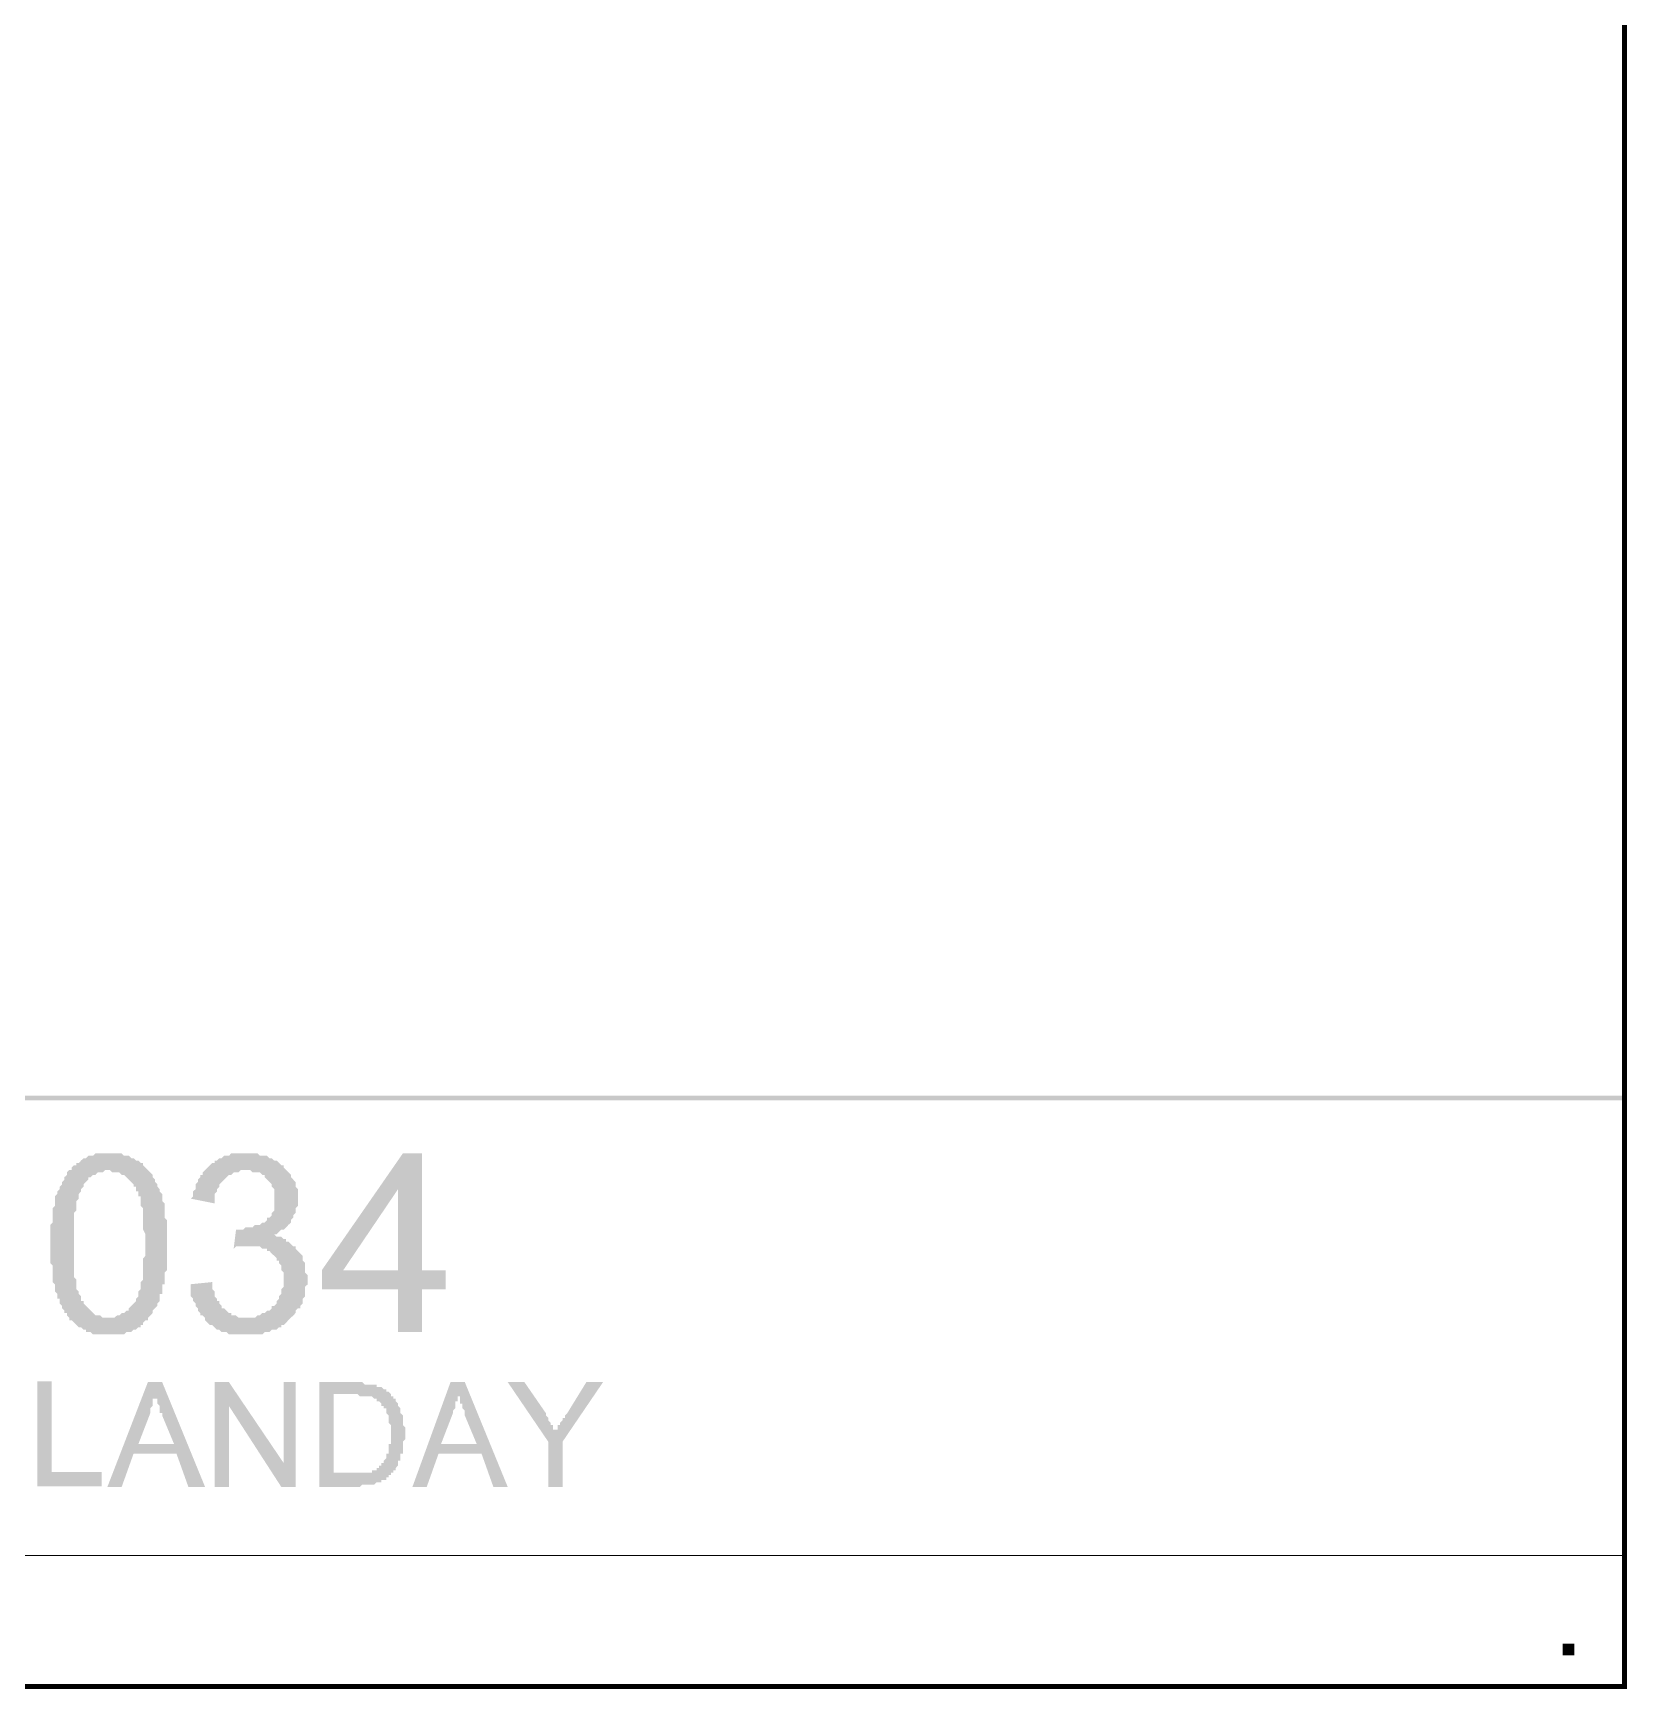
# Model space of a CAD drawing. Header units: millimetres. Extents: x 3.6 to 37.8, y 0.6 to 28.7.
# Drawn here: x 34.98 to 37.769, y 0.595 to 3.492 of the extents above; entities that cross this region are included whole.
import ezdxf

# ---------------------------------------------------------------- set-up
doc = ezdxf.new("R2010")
doc.units = ezdxf.units.MM
doc.layers.add('PDF_0', color=7, linetype='Continuous')

msp = doc.modelspace()

# ---------------------------------------------------------------- hatches: boundary and pattern name
at = {"layer": 'PDF_0', "true_color": 0x808080, "transparency": 33554559}
h = msp.add_hatch(color=8, dxfattribs=at)
h.paths.add_polyline_path([(35.0099, 1.3733), (35.0099, 1.3775), (35.0099, 1.3817), (35.0099, 1.39), (35.0099, 1.3942), (35.0099, 1.3983), (35.0099, 1.4025), (35.0099, 1.4067), (35.0141, 1.4108), (35.0141, 1.415), (35.0141, 1.4192), (35.0141, 1.4234), (35.0141, 1.4275), (35.0141, 1.4317), (35.0141, 1.4359), (35.0183, 1.44), (35.0183, 1.4442), (35.0183, 1.4484), (35.0183, 1.4525), (35.0183, 1.4567), (35.0224, 1.4609), (35.0224, 1.4609), (35.0224, 1.4651), (35.0266, 1.4692), (35.0266, 1.4734), (35.0308, 1.4776), (35.0308, 1.4817), (35.0349, 1.4859), (35.0349, 1.4901), (35.0391, 1.4942), (35.0391, 1.4984), (35.0433, 1.5026), (35.0475, 1.5026), (35.0475, 1.5068), (35.0516, 1.5109), (35.0558, 1.5109), (35.0558, 1.5151), (35.06, 1.5151), (35.0641, 1.5193), (35.0641, 1.5193), (35.0683, 1.5234), (35.0725, 1.5234), (35.0766, 1.5276), (35.0808, 1.5276), (35.085, 1.5276), (35.0892, 1.5318), (35.0933, 1.5318), (35.0975, 1.5318), (35.1017, 1.5318), (35.1058, 1.5318), (35.11, 1.5318), (35.1142, 1.5318), (35.1183, 1.5318), (35.1225, 1.5318), (35.1267, 1.5318), (35.1309, 1.5318), (35.135, 1.5318), (35.1392, 1.5276), (35.1434, 1.5276), (35.1475, 1.5276), (35.1517, 1.5234), (35.1559, 1.5234), (35.1559, 1.5234), (35.16, 1.5193), (35.1642, 1.5193), (35.1684, 1.5151), (35.1726, 1.5151), (35.1726, 1.5109), (35.1767, 1.5068), (35.1809, 1.5026), (35.1809, 1.5026), (35.1851, 1.4984), (35.1892, 1.4942), (35.1892, 1.4942), (35.1892, 1.4901), (35.1934, 1.4859), (35.1934, 1.4817), (35.1976, 1.4776), (35.1976, 1.4734), (35.1976, 1.4734), (35.2017, 1.4692), (35.2017, 1.4651), (35.2059, 1.4609), (35.2059, 1.4525), (35.2059, 1.4484), (35.2059, 1.4484), (35.2101, 1.4442), (35.2101, 1.44), (35.2101, 1.4359), (35.2101, 1.4317), (35.2101, 1.4275), (35.2101, 1.4234), (35.2101, 1.4192), (35.2143, 1.415), (35.2143, 1.4108), (35.2143, 1.4067), (35.2143, 1.4025), (35.2143, 1.3983), (35.2143, 1.3942), (35.2143, 1.39), (35.2143, 1.3858), (35.2143, 1.3775), (35.2143, 1.3733), (35.2143, 1.3733), (35.2143, 1.3692), (35.2143, 1.3608), (35.2143, 1.3566), (35.2143, 1.3525), (35.2143, 1.3483), (35.2143, 1.3441), (35.2143, 1.34), (35.2143, 1.3316), (35.2143, 1.3275), (35.2101, 1.3233), (35.2101, 1.3191), (35.2101, 1.3149), (35.2101, 1.3108), (35.2101, 1.3066), (35.2101, 1.3024), (35.2059, 1.3024), (35.2059, 1.2983), (35.2059, 1.2941), (35.2059, 1.2899), (35.2059, 1.2858), (35.2017, 1.2858), (35.2017, 1.2774), (35.2017, 1.2732), (35.1976, 1.2691), (35.1976, 1.2649), (35.1934, 1.2607), (35.1934, 1.2607), (35.1892, 1.2566), (35.1892, 1.2524), (35.1851, 1.2482), (35.1809, 1.2441), (35.1809, 1.2399), (35.1767, 1.2399), (35.1726, 1.2357), (35.1726, 1.2315), (35.1684, 1.2315), (35.1684, 1.2274), (35.1642, 1.2274), (35.16, 1.2232), (35.1559, 1.2232), (35.1517, 1.219), (35.1475, 1.219), (35.1434, 1.219), (35.1392, 1.2149), (35.135, 1.2149), (35.1309, 1.2149), (35.1267, 1.2149), (35.1225, 1.2149), (35.1183, 1.2149), (35.1142, 1.2149), (35.1142, 1.2149), (35.1058, 1.2149), (35.1017, 1.2149), (35.0975, 1.2149), (35.0933, 1.2149), (35.0892, 1.2149), (35.085, 1.2149), (35.0808, 1.219), (35.0766, 1.219), (35.0725, 1.219), (35.0725, 1.2232), (35.0683, 1.2232), (35.0641, 1.2274), (35.06, 1.2274), (35.0558, 1.2315), (35.0558, 1.2315), (35.0516, 1.2357), (35.0475, 1.2399), (35.0433, 1.2399), (35.0433, 1.2441), (35.0433, 1.2441), (35.0391, 1.2482), (35.0391, 1.2524), (35.0349, 1.2524), (35.0349, 1.2566), (35.0308, 1.2607), (35.0308, 1.2607), (35.0308, 1.2649), (35.0266, 1.2691), (35.0266, 1.2732), (35.0266, 1.2774), (35.0224, 1.2774), (35.0224, 1.2816), (35.0224, 1.2858), (35.0183, 1.2899), (35.0183, 1.2941), (35.0183, 1.2983), (35.0183, 1.3024), (35.0141, 1.3066), (35.0141, 1.3108), (35.0141, 1.3149), (35.0141, 1.3191), (35.0141, 1.3275), (35.0141, 1.3316), (35.0141, 1.3358), (35.0099, 1.34), (35.0099, 1.3441), (35.0099, 1.3525), (35.0099, 1.3566), (35.0099, 1.3608), (35.0099, 1.365), (35.0099, 1.3733), (35.0099, 1.3733)], flags=0)
h.paths.add_polyline_path([(35.0516, 1.3733), (35.0516, 1.365), (35.0516, 1.3608), (35.0516, 1.3566), (35.0516, 1.3483), (35.0516, 1.3441), (35.0516, 1.34), (35.0516, 1.3316), (35.0516, 1.3275), (35.0516, 1.3233), (35.0516, 1.3191), (35.0516, 1.3149), (35.0558, 1.3108), (35.0558, 1.3066), (35.0558, 1.3024), (35.0558, 1.2983), (35.0558, 1.2941), (35.06, 1.2899), (35.06, 1.2858), (35.06, 1.2858), (35.0641, 1.2816), (35.0641, 1.2774), (35.0641, 1.2774), (35.0641, 1.2732), (35.0683, 1.2732), (35.0683, 1.2691), (35.0725, 1.2649), (35.0725, 1.2649), (35.0766, 1.2607), (35.0808, 1.2566), (35.085, 1.2524), (35.085, 1.2524), (35.0892, 1.2482), (35.0933, 1.2482), (35.0975, 1.2482), (35.1017, 1.2441), (35.1058, 1.2441), (35.11, 1.2441), (35.1142, 1.2441), (35.1183, 1.2441), (35.1225, 1.2441), (35.1225, 1.2441), (35.1267, 1.2482), (35.1309, 1.2482), (35.135, 1.2524), (35.1392, 1.2524), (35.1434, 1.2566), (35.1475, 1.2566), (35.1475, 1.2607), (35.1517, 1.2649), (35.1559, 1.2691), (35.1559, 1.2691), (35.16, 1.2732), (35.16, 1.2732), (35.16, 1.2774), (35.1642, 1.2816), (35.1642, 1.2816), (35.1642, 1.2858), (35.1642, 1.2899), (35.1684, 1.2941), (35.1684, 1.2941), (35.1684, 1.2983), (35.1684, 1.3024), (35.1684, 1.3066), (35.1726, 1.3108), (35.1726, 1.3149), (35.1726, 1.3191), (35.1726, 1.3275), (35.1726, 1.3316), (35.1726, 1.3358), (35.1726, 1.34), (35.1726, 1.3483), (35.1767, 1.3525), (35.1767, 1.3566), (35.1767, 1.365), (35.1767, 1.3692), (35.1767, 1.3733), (35.1767, 1.3775), (35.1767, 1.3858), (35.1767, 1.39), (35.1726, 1.3983), (35.1726, 1.4025), (35.1726, 1.4067), (35.1726, 1.4108), (35.1726, 1.4192), (35.1726, 1.4234), (35.1726, 1.4275), (35.1726, 1.4317), (35.1726, 1.4359), (35.1684, 1.44), (35.1684, 1.4442), (35.1684, 1.4484), (35.1684, 1.4525), (35.1684, 1.4567), (35.1642, 1.4567), (35.1642, 1.4609), (35.1642, 1.4651), (35.16, 1.4651), (35.16, 1.4692), (35.16, 1.4734), (35.1559, 1.4734), (35.1559, 1.4776), (35.1559, 1.4776), (35.1517, 1.4817), (35.1475, 1.4859), (35.1434, 1.4901), (35.1434, 1.4901), (35.1392, 1.4942), (35.135, 1.4942), (35.1309, 1.4984), (35.1267, 1.4984), (35.1225, 1.4984), (35.1183, 1.4984), (35.1142, 1.5026), (35.1142, 1.5026), (35.1058, 1.5026), (35.1017, 1.4984), (35.0975, 1.4984), (35.0975, 1.4984), (35.0933, 1.4984), (35.0892, 1.4942), (35.085, 1.4942), (35.0808, 1.4901), (35.0766, 1.4901), (35.0766, 1.4859), (35.0725, 1.4817), (35.0683, 1.4776), (35.0683, 1.4776), (35.0683, 1.4734), (35.0641, 1.4692), (35.0641, 1.4692), (35.0641, 1.4651), (35.06, 1.4609), (35.06, 1.4609), (35.06, 1.4567), (35.06, 1.4525), (35.0558, 1.4484), (35.0558, 1.4442), (35.0558, 1.44), (35.0558, 1.4359), (35.0558, 1.4317), (35.0516, 1.4275), (35.0516, 1.4234), (35.0516, 1.4192), (35.0516, 1.415), (35.0516, 1.4067), (35.0516, 1.4025), (35.0516, 1.3983), (35.0516, 1.3942), (35.0516, 1.3858), (35.0516, 1.3817), (35.0516, 1.3733), (35.0516, 1.3733)], flags=0)
for points in [[(35.2518, 1.3024), (35.2935, 1.3066), (35.2935, 1.3024), (35.2935, 1.2941), (35.2977, 1.2899), (35.2977, 1.2857), (35.2977, 1.2816), (35.3018, 1.2774), (35.3018, 1.2732), (35.306, 1.2732), (35.306, 1.2691), (35.3102, 1.2649), (35.3102, 1.2607), (35.3143, 1.2607), (35.3143, 1.2607), (35.3185, 1.2566), (35.3227, 1.2524), (35.3268, 1.2524), (35.3268, 1.2482), (35.331, 1.2482), (35.3352, 1.2482), (35.3394, 1.2441), (35.3435, 1.2441), (35.3477, 1.2441), (35.3519, 1.2441), (35.356, 1.2441), (35.3644, 1.2441), (35.3685, 1.2441), (35.3727, 1.2482), (35.3727, 1.2482), (35.3769, 1.2482), (35.3811, 1.2524), (35.3852, 1.2524), (35.3894, 1.2566), (35.3936, 1.2566), (35.3977, 1.2607), (35.3977, 1.2649), (35.4019, 1.2649), (35.4061, 1.2691), (35.4061, 1.2732), (35.4102, 1.2774), (35.4102, 1.2816), (35.4144, 1.2857), (35.4144, 1.2899), (35.4144, 1.2941), (35.4186, 1.2983), (35.4186, 1.3024), (35.4186, 1.3066), (35.4186, 1.3108), (35.4186, 1.3108), (35.4186, 1.3149), (35.4186, 1.3191), (35.4186, 1.3233), (35.4144, 1.3274), (35.4144, 1.3316), (35.4144, 1.3358), (35.4102, 1.34), (35.4102, 1.3441), (35.4061, 1.3441), (35.4061, 1.3483), (35.4019, 1.3525), (35.4019, 1.3525), (35.3977, 1.3566), (35.3936, 1.3608), (35.3894, 1.3608), (35.3894, 1.365), (35.3852, 1.365), (35.3811, 1.365), (35.3769, 1.3691), (35.3727, 1.3691), (35.3685, 1.3691), (35.3644, 1.3691), (35.3602, 1.3691), (35.356, 1.3691), (35.3519, 1.3691), (35.3477, 1.3691), (35.3435, 1.3691), (35.3394, 1.3691), (35.3352, 1.3691), (35.331, 1.365), (35.331, 1.365), (35.3352, 1.3983), (35.3394, 1.3983), (35.3394, 1.3983), (35.3435, 1.3983), (35.3477, 1.3983), (35.3519, 1.4025), (35.356, 1.4025), (35.3602, 1.4025), (35.3644, 1.4025), (35.3685, 1.4067), (35.3727, 1.4067), (35.3769, 1.4067), (35.3811, 1.4108), (35.3852, 1.4108), (35.3894, 1.415), (35.3894, 1.4192), (35.3936, 1.4192), (35.3977, 1.4234), (35.3977, 1.4275), (35.4019, 1.4317), (35.4019, 1.4359), (35.4019, 1.44), (35.4019, 1.4442), (35.4019, 1.4484), (35.4019, 1.4525), (35.4019, 1.4525), (35.4019, 1.4567), (35.4019, 1.4609), (35.4019, 1.4651), (35.4019, 1.4692), (35.3977, 1.4734), (35.3977, 1.4776), (35.3936, 1.4817), (35.3936, 1.4817), (35.3894, 1.4859), (35.3894, 1.4859), (35.3852, 1.4901), (35.3852, 1.4942), (35.3811, 1.4942), (35.3769, 1.4984), (35.3727, 1.4984), (35.3685, 1.4984), (35.3644, 1.4984), (35.3602, 1.5026), (35.356, 1.5026), (35.3519, 1.5026), (35.3477, 1.5026), (35.3435, 1.5026), (35.3394, 1.4984), (35.3352, 1.4984), (35.331, 1.4984), (35.3268, 1.4942), (35.3227, 1.4942), (35.3185, 1.4901), (35.3185, 1.4901), (35.3143, 1.4859), (35.3143, 1.4859), (35.3102, 1.4817), (35.306, 1.4776), (35.306, 1.4734), (35.306, 1.4734), (35.3018, 1.4692), (35.3018, 1.4651), (35.2977, 1.4609), (35.2977, 1.4567), (35.2977, 1.4484), (35.2977, 1.4442), (35.2977, 1.4442), (35.256, 1.4525), (35.2601, 1.4567), (35.2601, 1.4609), (35.2601, 1.4651), (35.2643, 1.4692), (35.2643, 1.4734), (35.2643, 1.4776), (35.2685, 1.4817), (35.2685, 1.4859), (35.2726, 1.4901), (35.2726, 1.4942), (35.2768, 1.4942), (35.2768, 1.4984), (35.281, 1.5026), (35.2851, 1.5068), (35.2851, 1.5068), (35.2893, 1.5109), (35.2893, 1.5109), (35.2935, 1.5151), (35.2977, 1.5151), (35.2977, 1.5193), (35.3018, 1.5193), (35.306, 1.5234), (35.3102, 1.5234), (35.3143, 1.5276), (35.3185, 1.5276), (35.3227, 1.5276), (35.3268, 1.5318), (35.331, 1.5318), (35.3352, 1.5318), (35.3394, 1.5318), (35.3435, 1.5318), (35.3477, 1.5318), (35.3519, 1.5318), (35.356, 1.5318), (35.3602, 1.5318), (35.3644, 1.5318), (35.3685, 1.5318), (35.3727, 1.5318), (35.3769, 1.5276), (35.3811, 1.5276), (35.3852, 1.5276), (35.3894, 1.5276), (35.3936, 1.5234), (35.3977, 1.5234), (35.3977, 1.5234), (35.4019, 1.5193), (35.4061, 1.5193), (35.4102, 1.5151), (35.4144, 1.5109), (35.4186, 1.5109), (35.4186, 1.5068), (35.4228, 1.5026), (35.4269, 1.4984), (35.4269, 1.4984), (35.4311, 1.4942), (35.4311, 1.4901), (35.4353, 1.4859), (35.4353, 1.4859), (35.4394, 1.4817), (35.4394, 1.4776), (35.4394, 1.4734), (35.4436, 1.4692), (35.4436, 1.4651), (35.4436, 1.4609), (35.4436, 1.4567), (35.4436, 1.4525), (35.4436, 1.4484), (35.4436, 1.4442), (35.4436, 1.44), (35.4394, 1.4359), (35.4394, 1.4317), (35.4394, 1.4275), (35.4353, 1.4234), (35.4353, 1.4192), (35.4311, 1.415), (35.4311, 1.415), (35.4311, 1.4108), (35.4269, 1.4067), (35.4269, 1.4067), (35.4228, 1.4025), (35.4186, 1.3983), (35.4144, 1.3983), (35.4102, 1.3942), (35.4061, 1.39), (35.4019, 1.39), (35.4019, 1.39), (35.4061, 1.3858), (35.4102, 1.3858), (35.4144, 1.3858), (35.4186, 1.3817), (35.4228, 1.3817), (35.4228, 1.3775), (35.4269, 1.3775), (35.4311, 1.3733), (35.4353, 1.3691), (35.4394, 1.3691), (35.4394, 1.365), (35.4436, 1.3608), (35.4436, 1.3608), (35.4478, 1.3566), (35.4478, 1.3566), (35.4519, 1.3525), (35.4519, 1.3483), (35.4519, 1.3441), (35.4561, 1.34), (35.4561, 1.3358), (35.4561, 1.3316), (35.4561, 1.3274), (35.4561, 1.3233), (35.4603, 1.3191), (35.4603, 1.3149), (35.4603, 1.3108), (35.4603, 1.3066), (35.4603, 1.3024), (35.4561, 1.2983), (35.4561, 1.2941), (35.4561, 1.2899), (35.4561, 1.2857), (35.4561, 1.2816), (35.4519, 1.2774), (35.4519, 1.2732), (35.4519, 1.2691), (35.4478, 1.2649), (35.4478, 1.2607), (35.4436, 1.2607), (35.4394, 1.2566), (35.4394, 1.2524), (35.4353, 1.2482), (35.4311, 1.2441), (35.4311, 1.2441), (35.4269, 1.2399), (35.4269, 1.2399), (35.4228, 1.2357), (35.4186, 1.2315), (35.4144, 1.2315), (35.4144, 1.2274), (35.4102, 1.2274), (35.4061, 1.2232), (35.4019, 1.2232), (35.3977, 1.2232), (35.3936, 1.219), (35.3894, 1.219), (35.3852, 1.219), (35.3811, 1.2149), (35.3769, 1.2149), (35.3727, 1.2149), (35.3685, 1.2149), (35.3644, 1.2149), (35.3602, 1.2149), (35.356, 1.2149), (35.3519, 1.2149), (35.3477, 1.2149), (35.3435, 1.2149), (35.3394, 1.2149), (35.3352, 1.2149), (35.331, 1.2149), (35.3268, 1.2149), (35.3227, 1.2149), (35.3185, 1.219), (35.3143, 1.219), (35.3102, 1.219), (35.306, 1.2232), (35.3018, 1.2232), (35.2977, 1.2274), (35.2977, 1.2274), (35.2935, 1.2315), (35.2893, 1.2315), (35.2851, 1.2357), (35.2851, 1.2357), (35.281, 1.2399), (35.281, 1.2441), (35.2768, 1.2482), (35.2726, 1.2482), (35.2726, 1.2524), (35.2685, 1.2566), (35.2685, 1.2607), (35.2643, 1.2649), (35.2643, 1.2691), (35.2601, 1.2732), (35.2601, 1.2732), (35.2601, 1.2774), (35.256, 1.2816), (35.256, 1.2857), (35.256, 1.2899), (35.256, 1.2983), (35.256, 1.3024), (35.2518, 1.3024)], [(34.9877, 0.9491), (34.9877, 1.1326), (35.0127, 1.1326), (35.0127, 0.9741), (35.1003, 0.9741), (35.1003, 0.9491)], [(35.2977, 0.948), (35.2977, 1.1315), (35.3227, 1.1315), (35.4186, 0.9897), (35.4186, 1.1315), (35.4394, 1.1315), (35.4394, 0.948), (35.4144, 0.948), (35.3227, 1.0898), (35.3227, 0.948)], [(35.8815, 0.948), (35.8815, 1.0272), (35.8106, 1.1315), (35.8398, 1.1315), (35.8773, 1.0772), (35.8773, 1.0731), (35.8773, 1.0731), (35.8815, 1.0689), (35.8815, 1.0689), (35.8815, 1.0647), (35.8856, 1.0606), (35.8856, 1.0606), (35.8856, 1.0564), (35.8898, 1.0564), (35.8898, 1.0522), (35.8898, 1.0522), (35.8898, 1.0481), (35.894, 1.0481), (35.894, 1.0439), (35.894, 1.0439), (35.894, 1.0481), (35.8981, 1.0481), (35.8981, 1.0522), (35.8981, 1.0522), (35.8981, 1.0564), (35.9023, 1.0564), (35.9023, 1.0606), (35.9023, 1.0606), (35.9065, 1.0647), (35.9065, 1.0647), (35.9065, 1.0689), (35.9107, 1.0689), (35.9107, 1.0731), (35.9107, 1.0731), (35.9148, 1.0772), (35.9482, 1.1315), (35.9774, 1.1315), (35.9065, 1.0272), (35.9065, 0.948)]]:
    msp.add_hatch(color=8, dxfattribs=at).paths.add_polyline_path(points)
h = msp.add_hatch(color=8, dxfattribs=at)
h.paths.add_polyline_path([(35.6187, 1.219), (35.6187, 1.2941), (35.4853, 1.2941), (35.4853, 1.3274), (35.6271, 1.5318), (35.6604, 1.5318), (35.6604, 1.3274), (35.7021, 1.3274), (35.7021, 1.2941), (35.6604, 1.2941), (35.6604, 1.219)], flags=0)
h.paths.add_polyline_path([(35.6187, 1.3274), (35.6187, 1.4692), (35.5228, 1.3274)], flags=0)
h = msp.add_hatch(color=8, dxfattribs=at)
h.paths.add_polyline_path([(35.11, 0.948), (35.1809, 1.1315), (35.2059, 1.1315), (35.281, 0.948), (35.2518, 0.948), (35.2309, 1.0064), (35.1559, 1.0064), (35.135, 0.948)], flags=0)
h.paths.add_polyline_path([(35.1642, 1.023), (35.2268, 1.023), (35.2059, 1.0731), (35.2059, 1.0772), (35.2017, 1.0772), (35.2017, 1.0814), (35.2017, 1.0856), (35.2017, 1.0856), (35.2017, 1.0898), (35.1976, 1.0939), (35.1976, 1.0939), (35.1976, 1.0981), (35.1976, 1.0981), (35.1976, 1.1023), (35.1934, 1.1023), (35.1934, 1.1064), (35.1934, 1.1064), (35.1934, 1.1106), (35.1934, 1.1106), (35.1934, 1.1064), (35.1934, 1.1064), (35.1934, 1.1023), (35.1892, 1.1023), (35.1892, 1.0981), (35.1892, 1.0981), (35.1892, 1.0939), (35.1892, 1.0898), (35.1892, 1.0898), (35.1851, 1.0856), (35.1851, 1.0856), (35.1851, 1.0814), (35.1851, 1.0814), (35.1851, 1.0772), (35.1851, 1.0772)], flags=0)
h = msp.add_hatch(color=8, dxfattribs=at)
h.paths.add_polyline_path([(35.4811, 0.948), (35.4811, 1.1315), (35.5437, 1.1315), (35.5479, 1.1315), (35.5479, 1.1315), (35.552, 1.1315), (35.5562, 1.1315), (35.5562, 1.1315), (35.5604, 1.1273), (35.5645, 1.1273), (35.5645, 1.1273), (35.5687, 1.1273), (35.5687, 1.1273), (35.5729, 1.1273), (35.5729, 1.1273), (35.5729, 1.1273), (35.577, 1.1273), (35.5812, 1.1273), (35.5812, 1.1231), (35.5854, 1.1231), (35.5854, 1.1231), (35.5896, 1.1231), (35.5896, 1.1231), (35.5937, 1.1189), (35.5937, 1.1189), (35.5979, 1.1189), (35.5979, 1.1148), (35.6021, 1.1148), (35.6021, 1.1148), (35.6062, 1.1106), (35.6062, 1.1106), (35.6062, 1.1064), (35.6104, 1.1064), (35.6104, 1.1023), (35.6146, 1.1023), (35.6146, 1.0981), (35.6146, 1.0981), (35.6187, 1.0939), (35.6187, 1.0939), (35.6187, 1.0898), (35.6187, 1.0898), (35.6229, 1.0856), (35.6229, 1.0856), (35.6229, 1.0856), (35.6229, 1.0814), (35.6229, 1.0772), (35.6229, 1.0772), (35.6271, 1.0731), (35.6271, 1.0731), (35.6271, 1.0689), (35.6271, 1.0689), (35.6271, 1.0647), (35.6271, 1.0647), (35.6271, 1.0606), (35.6271, 1.0564), (35.6271, 1.0564), (35.6313, 1.0522), (35.6313, 1.0481), (35.6313, 1.0481), (35.6313, 1.0439), (35.6313, 1.0439), (35.6313, 1.0397), (35.6313, 1.0397), (35.6313, 1.0355), (35.6313, 1.0314), (35.6313, 1.0314), (35.6271, 1.0272), (35.6271, 1.023), (35.6271, 1.023), (35.6271, 1.0189), (35.6271, 1.0189), (35.6271, 1.0147), (35.6271, 1.0147), (35.6271, 1.0105), (35.6271, 1.0064), (35.6271, 1.0064), (35.6229, 1.0064), (35.6229, 1.0022), (35.6229, 0.998), (35.6229, 0.998), (35.6229, 0.9938), (35.6187, 0.9938), (35.6187, 0.9897), (35.6187, 0.9855), (35.6187, 0.9855), (35.6146, 0.9813), (35.6146, 0.9813), (35.6146, 0.9813), (35.6146, 0.9772), (35.6104, 0.9772), (35.6104, 0.973), (35.6062, 0.973), (35.6062, 0.9688), (35.6021, 0.9688), (35.6021, 0.9647), (35.6021, 0.9647), (35.5979, 0.9647), (35.5979, 0.9605), (35.5979, 0.9605), (35.5937, 0.9605), (35.5937, 0.9605), (35.5896, 0.9605), (35.5896, 0.9563), (35.5854, 0.9563), (35.5812, 0.9563), (35.5812, 0.9563), (35.577, 0.9522), (35.577, 0.9522), (35.5729, 0.9522), (35.5729, 0.9522), (35.5687, 0.9522), (35.5687, 0.9522), (35.5645, 0.9522), (35.5645, 0.9522), (35.5604, 0.9522), (35.5562, 0.9522), (35.5562, 0.9522), (35.552, 0.948), (35.552, 0.948), (35.5479, 0.948), (35.5437, 0.948)], flags=0)
h.paths.add_polyline_path([(35.5062, 0.973), (35.5437, 0.973), (35.5479, 0.973), (35.5479, 0.973), (35.552, 0.973), (35.5562, 0.973), (35.5562, 0.973), (35.5604, 0.973), (35.5604, 0.973), (35.5645, 0.973), (35.5687, 0.973), (35.5687, 0.973), (35.5687, 0.973), (35.5729, 0.973), (35.5729, 0.9772), (35.577, 0.9772), (35.577, 0.9772), (35.5812, 0.9772), (35.5812, 0.9813), (35.5854, 0.9813), (35.5854, 0.9813), (35.5854, 0.9855), (35.5896, 0.9855), (35.5896, 0.9855), (35.5896, 0.9897), (35.5937, 0.9897), (35.5937, 0.9938), (35.5937, 0.9938), (35.5979, 0.998), (35.5979, 0.998), (35.5979, 1.0022), (35.5979, 1.0064), (35.6021, 1.0064), (35.6021, 1.0105), (35.6021, 1.0105), (35.6021, 1.0147), (35.6021, 1.0147), (35.6021, 1.0189), (35.6021, 1.0189), (35.6021, 1.023), (35.6062, 1.023), (35.6062, 1.0272), (35.6062, 1.0314), (35.6062, 1.0314), (35.6062, 1.0355), (35.6062, 1.0397), (35.6062, 1.0397), (35.6062, 1.0439), (35.6062, 1.0481), (35.6062, 1.0522), (35.6062, 1.0522), (35.6062, 1.0564), (35.6021, 1.0606), (35.6021, 1.0606), (35.6021, 1.0647), (35.6021, 1.0647), (35.6021, 1.0689), (35.6021, 1.0689), (35.6021, 1.0731), (35.6021, 1.0731), (35.5979, 1.0772), (35.5979, 1.0772), (35.5979, 1.0814), (35.5979, 1.0814), (35.5979, 1.0856), (35.5979, 1.0856), (35.5937, 1.0856), (35.5937, 1.0898), (35.5896, 1.0898), (35.5896, 1.0939), (35.5896, 1.0939), (35.5854, 1.0981), (35.5854, 1.0981), (35.5812, 1.0981), (35.5812, 1.1023), (35.577, 1.1023), (35.577, 1.1023), (35.5729, 1.1064), (35.5729, 1.1064), (35.5729, 1.1064), (35.5687, 1.1064), (35.5687, 1.1064), (35.5645, 1.1064), (35.5645, 1.1064), (35.5604, 1.1064), (35.5604, 1.1064), (35.5562, 1.1064), (35.552, 1.1064), (35.552, 1.1064), (35.5479, 1.1106), (35.5437, 1.1106), (35.5437, 1.1106), (35.5062, 1.1106)], flags=0)
h = msp.add_hatch(color=8, dxfattribs=at)
h.paths.add_polyline_path([(35.6438, 0.948), (35.7105, 1.1315), (35.7355, 1.1315), (35.8106, 0.948), (35.7855, 0.948), (35.7647, 1.0064), (35.6896, 1.0064), (35.6688, 0.948)], flags=0)
h.paths.add_polyline_path([(35.6938, 1.023), (35.7564, 1.023), (35.7355, 1.0731), (35.7355, 1.0772), (35.7355, 1.0772), (35.7355, 1.0814), (35.7313, 1.0856), (35.7313, 1.0856), (35.7313, 1.0898), (35.7313, 1.0939), (35.7272, 1.0939), (35.7272, 1.0981), (35.7272, 1.0981), (35.7272, 1.1023), (35.7272, 1.1023), (35.7272, 1.1064), (35.723, 1.1064), (35.723, 1.1106), (35.723, 1.1106), (35.723, 1.1064), (35.723, 1.1064), (35.723, 1.1023), (35.723, 1.1023), (35.723, 1.0981), (35.7188, 1.0981), (35.7188, 1.0939), (35.7188, 1.0898), (35.7188, 1.0898), (35.7188, 1.0856), (35.7188, 1.0856), (35.7147, 1.0814), (35.7147, 1.0814), (35.7147, 1.0772), (35.7147, 1.0772)], flags=0)

# ---------------------------------------------------------------- linework, layer by layer
at = {"layer": 'PDF_0', "lineweight": 0, "const_width": 0.00834}
msp.add_lwpolyline([(37.7648, 0.5988), (37.7648, 28.6993), (3.5681, 28.6993), (3.5681, 0.5988)], close=True, dxfattribs=at)
at = {"layer": 'PDF_0', "color": 8, "lineweight": 0, "true_color": 0x808080}
msp.add_lwpolyline([(32.0647, 0.8282), (37.7648, 0.8282)], dxfattribs=at)
at = {"layer": 'PDF_0', "transparency": 33554559}
for points in [[(3.5681, 1.633), (3.5681, 1.6246), (37.7648, 1.633)], [(3.5681, 1.6246), (37.7648, 1.633), (37.7648, 1.6246)]]:
    msp.add_solid(points, dxfattribs=at)
at = {"layer": 'PDF_0', "color": 8, "lineweight": 5, "true_color": 0x808080, "transparency": 33554559}
msp.add_solid([(37.6564, 0.6531), (37.6564, 0.6739), (37.6773, 0.6531), (37.6773, 0.6739)], dxfattribs=at)

doc.saveas('drawing.dxf')
